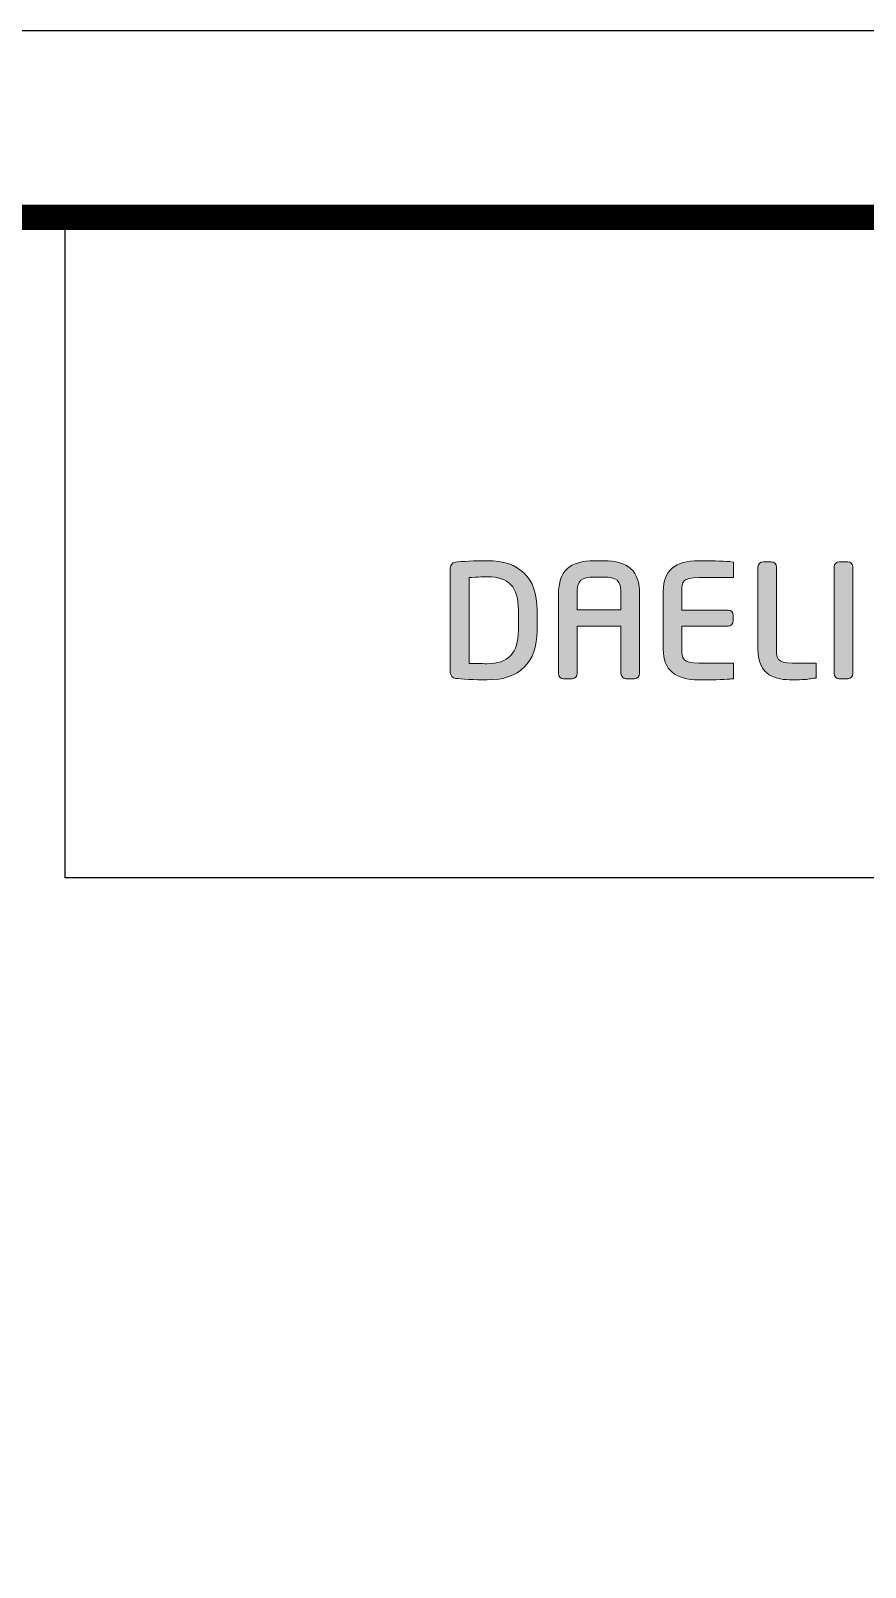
# Model space of a CAD drawing. Extents: x 16296660632 to 16296681112, y -37409619871 to -37409616634.
# Drawn here: x 16296680742.9 to 16296680899.4, y -37409616922.8 to -37409616634.3 of the extents above; entities that cross this region are included whole.
import ezdxf

# ---------------------------------------------------------------- set-up
doc = ezdxf.new("R2010")
doc.units = 0
doc.header["$LTSCALE"] = 10
doc.header["$MEASUREMENT"] = 0
doc.layers.get('0').update_dxf_attribs({"linetype": 'CONTINUOUS'})
doc.layers.add('레이어 1', color=7, linetype='CONTINUOUS', lineweight=0)

msp = doc.modelspace()

# ---------------------------------------------------------------- hatches: boundary and pattern name
at = {"layer": '레이어 1'}
h = msp.add_hatch(color=5, dxfattribs=at)
h.dxf.hatch_style = 2
edge = h.paths.add_edge_path()
edge.add_spline(control_points=[(16296680834.38, -37409616746.94), (16296680834.38, -37409616751.14), (16296680832.47, -37409616753.18), (16296680828.53, -37409616753.18), (16296680828.53, -37409616753.18), (16296680825.83, -37409616753.13), (16296680825.13, -37409616753.12), (16296680825.13, -37409616753.12), (16296680825.13, -37409616737.02), (16296680825.13, -37409616737.02), (16296680826.52, -37409616736.89), (16296680828.51, -37409616736.86), (16296680828.53, -37409616736.86), (16296680832.58, -37409616736.86), (16296680834.38, -37409616738.79), (16296680834.38, -37409616743.1), (16296680834.38, -37409616743.1), (16296680834.38, -37409616746.94), (16296680834.38, -37409616746.94)], knot_values=[0, 0, 0, 0, 1, 1, 1, 2, 2, 2, 3, 3, 3, 4, 4, 4, 5, 5, 5, 6, 6, 6, 6], degree=3, periodic=0)
edge = h.paths.add_edge_path()
edge.add_spline(control_points=[(16296680828.53, -37409616733.84), (16296680826.34, -37409616733.84), (16296680823.5, -37409616733.97), (16296680822.57, -37409616734.12), (16296680821.98, -37409616734.22), (16296680821.61, -37409616734.66), (16296680821.61, -37409616735.23), (16296680821.61, -37409616735.23), (16296680821.61, -37409616754.81), (16296680821.61, -37409616754.81), (16296680821.61, -37409616755.42), (16296680821.99, -37409616755.84), (16296680822.6, -37409616755.92), (16296680823.48, -37409616756.07), (16296680826.31, -37409616756.2), (16296680828.53, -37409616756.2), (16296680834.64, -37409616756.2), (16296680837.87, -37409616753), (16296680837.87, -37409616746.94), (16296680837.87, -37409616746.94), (16296680837.87, -37409616743.1), (16296680837.87, -37409616743.1), (16296680837.87, -37409616737.04), (16296680834.64, -37409616733.84), (16296680828.53, -37409616733.84)], knot_values=[0, 0, 0, 0, 1, 1, 1, 2, 2, 2, 3, 3, 3, 4, 4, 4, 5, 5, 5, 6, 6, 6, 7, 7, 7, 8, 8, 8, 8], degree=3, periodic=0)
h = msp.add_hatch(color=5, dxfattribs=at)
h.dxf.hatch_style = 2
edge = h.paths.add_edge_path()
edge.add_spline(control_points=[(16296680853.62, -37409616743.07), (16296680853.62, -37409616743.07), (16296680845.38, -37409616743.07), (16296680845.38, -37409616743.07), (16296680845.38, -37409616742.77), (16296680845.38, -37409616740.14), (16296680845.38, -37409616740.14), (16296680845.38, -37409616737.39), (16296680846.2, -37409616736.92), (16296680848.65, -37409616736.92), (16296680848.65, -37409616736.92), (16296680850.36, -37409616736.92), (16296680850.36, -37409616736.92), (16296680852.81, -37409616736.92), (16296680853.62, -37409616737.39), (16296680853.62, -37409616740.14), (16296680853.62, -37409616740.14), (16296680853.62, -37409616742.77), (16296680853.62, -37409616743.07)], knot_values=[0, 0, 0, 0, 1, 1, 1, 2, 2, 2, 3, 3, 3, 4, 4, 4, 5, 5, 5, 6, 6, 6, 6], degree=3, periodic=0)
edge = h.paths.add_edge_path()
edge.add_spline(control_points=[(16296680850.36, -37409616733.84), (16296680850.36, -37409616733.84), (16296680848.65, -37409616733.84), (16296680848.65, -37409616733.84), (16296680843.98, -37409616733.84), (16296680841.9, -37409616735.78), (16296680841.9, -37409616740.14), (16296680841.9, -37409616740.14), (16296680841.9, -37409616755.04), (16296680841.9, -37409616755.04), (16296680841.9, -37409616755.56), (16296680842.33, -37409616756), (16296680842.83, -37409616756), (16296680842.83, -37409616756), (16296680844.46, -37409616756), (16296680844.46, -37409616756), (16296680845.04, -37409616756), (16296680845.38, -37409616755.51), (16296680845.38, -37409616755.04), (16296680845.38, -37409616755.04), (16296680845.38, -37409616746.47), (16296680845.38, -37409616746.14), (16296680845.38, -37409616746.14), (16296680853.62, -37409616746.14), (16296680853.62, -37409616746.14), (16296680853.62, -37409616746.47), (16296680853.62, -37409616755.04), (16296680853.62, -37409616755.04), (16296680853.62, -37409616755.57), (16296680854.05, -37409616756), (16296680854.56, -37409616756), (16296680854.56, -37409616756), (16296680856.17, -37409616756), (16296680856.17, -37409616756), (16296680856.74, -37409616756), (16296680857.12, -37409616755.5), (16296680857.12, -37409616755.04), (16296680857.12, -37409616755.04), (16296680857.12, -37409616740.14), (16296680857.12, -37409616740.14), (16296680857.12, -37409616735.78), (16296680855.03, -37409616733.84), (16296680850.36, -37409616733.84)], knot_values=[0, 0, 0, 0, 1, 1, 1, 2, 2, 2, 3, 3, 3, 4, 4, 4, 5, 5, 5, 6, 6, 6, 7, 7, 7, 8, 8, 8, 9, 9, 9, 10, 10, 10, 11, 11, 11, 12, 12, 12, 13, 13, 13, 14, 14, 14, 14], degree=3, periodic=0)
h = msp.add_hatch(color=5, dxfattribs=at)
h.dxf.hatch_style = 2
edge = h.paths.add_edge_path()
edge.add_spline(control_points=[(16296680861.55, -37409616739.53), (16296680861.55, -37409616739.53), (16296680861.55, -37409616750.5), (16296680861.55, -37409616750.5), (16296680861.55, -37409616754.34), (16296680863.74, -37409616756.2), (16296680868.25, -37409616756.2), (16296680870.24, -37409616756.2), (16296680872.95, -37409616756.17), (16296680874.03, -37409616756.07), (16296680874.02, -37409616756.07), (16296680874.56, -37409616756.01), (16296680874.56, -37409616756.01), (16296680874.56, -37409616756.01), (16296680874.71, -37409616756), (16296680874.71, -37409616756), (16296680874.71, -37409616756), (16296680874.71, -37409616753.06), (16296680874.71, -37409616753.06), (16296680874.71, -37409616753.06), (16296680868.27, -37409616753.06), (16296680868.27, -37409616753.06), (16296680865.05, -37409616753.06), (16296680865.05, -37409616752.15), (16296680865.05, -37409616750.5), (16296680865.05, -37409616750.5), (16296680865.05, -37409616746.44), (16296680865.05, -37409616746.12), (16296680865.38, -37409616746.12), (16296680873.71, -37409616746.12), (16296680873.71, -37409616746.12), (16296680874.25, -37409616746.12), (16296680874.69, -37409616745.69), (16296680874.69, -37409616745.15), (16296680874.69, -37409616745.15), (16296680874.69, -37409616744.07), (16296680874.69, -37409616744.07), (16296680874.69, -37409616743.53), (16296680874.25, -37409616743.1), (16296680873.71, -37409616743.1), (16296680873.71, -37409616743.1), (16296680865.38, -37409616743.1), (16296680865.05, -37409616743.1), (16296680865.05, -37409616742.78), (16296680865.05, -37409616739.53), (16296680865.05, -37409616739.53), (16296680865.05, -37409616737.88), (16296680865.05, -37409616736.98), (16296680868.27, -37409616736.98), (16296680868.27, -37409616736.98), (16296680874.71, -37409616737), (16296680874.71, -37409616737), (16296680874.71, -37409616737), (16296680874.71, -37409616734.08), (16296680874.71, -37409616734.08), (16296680874.71, -37409616734.08), (16296680874.03, -37409616734.01), (16296680874.03, -37409616734.01), (16296680872.76, -37409616733.9), (16296680869.86, -37409616733.84), (16296680868.25, -37409616733.84), (16296680863.74, -37409616733.84), (16296680861.55, -37409616735.7), (16296680861.55, -37409616739.53)], knot_values=[0, 0, 0, 0, 1, 1, 1, 2, 2, 2, 3, 3, 3, 4, 4, 4, 5, 5, 5, 6, 6, 6, 7, 7, 7, 8, 8, 8, 9, 9, 9, 10, 10, 10, 11, 11, 11, 12, 12, 12, 13, 13, 13, 14, 14, 14, 15, 15, 15, 16, 16, 16, 17, 17, 17, 18, 18, 18, 19, 19, 19, 20, 20, 20, 21, 21, 21, 21], degree=3, periodic=0)
h = msp.add_hatch(color=5, dxfattribs=at)
h.dxf.hatch_style = 2
edge = h.paths.add_edge_path()
edge.add_spline(control_points=[(16296680880.31, -37409616734.04), (16296680879.77, -37409616734.04), (16296680879.31, -37409616734.48), (16296680879.31, -37409616735.01), (16296680879.31, -37409616735.01), (16296680879.31, -37409616750.5), (16296680879.31, -37409616750.5), (16296680879.31, -37409616755.55), (16296680882.76, -37409616756.2), (16296680885.76, -37409616756.2), (16296680887.96, -37409616756.2), (16296680888.53, -37409616756.11), (16296680889.18, -37409616756), (16296680889.18, -37409616756), (16296680889.56, -37409616755.94), (16296680889.56, -37409616755.94), (16296680889.55, -37409616755.94), (16296680890.06, -37409616755.88), (16296680890.06, -37409616755.88), (16296680890.06, -37409616755.88), (16296680890.21, -37409616755.86), (16296680890.21, -37409616755.86), (16296680890.21, -37409616755.86), (16296680890.21, -37409616753.06), (16296680890.21, -37409616753.06), (16296680890.21, -37409616753.06), (16296680885.79, -37409616753.06), (16296680885.79, -37409616753.06), (16296680882.8, -37409616753.06), (16296680882.8, -37409616751.93), (16296680882.8, -37409616750.84), (16296680882.8, -37409616750.84), (16296680882.8, -37409616735.01), (16296680882.8, -37409616735.01), (16296680882.8, -37409616734.48), (16296680882.35, -37409616734.04), (16296680881.81, -37409616734.04), (16296680881.81, -37409616734.04), (16296680880.31, -37409616734.04), (16296680880.31, -37409616734.04)], knot_values=[0, 0, 0, 0, 1, 1, 1, 2, 2, 2, 3, 3, 3, 4, 4, 4, 5, 5, 5, 6, 6, 6, 7, 7, 7, 8, 8, 8, 9, 9, 9, 10, 10, 10, 11, 11, 11, 12, 12, 12, 13, 13, 13, 13], degree=3, periodic=0)
h = msp.add_hatch(color=5, dxfattribs=at)
h.dxf.hatch_style = 2
edge = h.paths.add_edge_path()
edge.add_spline(control_points=[(16296680894.54, -37409616734.04), (16296680893.95, -37409616734.04), (16296680893.61, -37409616734.52), (16296680893.61, -37409616734.98), (16296680893.61, -37409616734.98), (16296680893.61, -37409616755.04), (16296680893.61, -37409616755.04), (16296680893.61, -37409616755.57), (16296680894.02, -37409616756), (16296680894.54, -37409616756), (16296680894.54, -37409616756), (16296680896.16, -37409616756), (16296680896.16, -37409616756), (16296680896.75, -37409616756), (16296680897.09, -37409616755.51), (16296680897.09, -37409616755.04), (16296680897.09, -37409616755.04), (16296680897.09, -37409616734.98), (16296680897.09, -37409616734.98), (16296680897.09, -37409616734.45), (16296680896.69, -37409616734.04), (16296680896.16, -37409616734.04), (16296680896.16, -37409616734.04), (16296680894.54, -37409616734.04), (16296680894.54, -37409616734.04)], knot_values=[0, 0, 0, 0, 1, 1, 1, 2, 2, 2, 3, 3, 3, 4, 4, 4, 5, 5, 5, 6, 6, 6, 7, 7, 7, 8, 8, 8, 8], degree=3, periodic=0)

# ---------------------------------------------------------------- linework, layer by layer
at = {"color": 5, "ltscale": 0.5}
msp.add_line((16296680749.34, -37409616793.36), (16296680749.34, -37409616669.38), dxfattribs=at)
at = {"color": 5, "ltscale": 40}
msp.add_line((16296681078.5, -37409616793.36), (16296680749.34, -37409616793.36), dxfattribs=at)
at = {"ltscale": 0.5}
msp.add_lwpolyline([(16296679052.27, -37409618143.42), (16296681111.82, -37409618143.42), (16296681111.82, -37409616634.34), (16296679052.27, -37409616634.34)], close=True, dxfattribs=at)
at = {"color": 5, "linetype": 'ByBlock', "lineweight": 200, "const_width": 4.75}
msp.add_lwpolyline([(16296679085.38, -37409618078.8), (16296681078.5, -37409618078.8), (16296681078.5, -37409616669.38), (16296679085.38, -37409616669.38)], close=True, dxfattribs=at)
at = {"layer": '레이어 1', "color": 5}
for points, knots in [([(16296680828.53, -37409616733.84), (16296680826.34, -37409616733.84), (16296680823.5, -37409616733.97), (16296680822.57, -37409616734.12), (16296680821.98, -37409616734.22), (16296680821.61, -37409616734.66), (16296680821.61, -37409616735.23), (16296680821.61, -37409616735.23), (16296680821.61, -37409616754.81), (16296680821.61, -37409616754.81), (16296680821.61, -37409616755.42), (16296680821.99, -37409616755.84), (16296680822.6, -37409616755.92), (16296680823.48, -37409616756.07), (16296680826.31, -37409616756.2), (16296680828.53, -37409616756.2), (16296680834.64, -37409616756.2), (16296680837.87, -37409616753), (16296680837.87, -37409616746.94), (16296680837.87, -37409616746.94), (16296680837.87, -37409616743.1), (16296680837.87, -37409616743.1), (16296680837.87, -37409616737.04), (16296680834.64, -37409616733.84), (16296680828.53, -37409616733.84)], [0, 0, 0, 0, 1, 1, 1, 2, 2, 2, 3, 3, 3, 4, 4, 4, 5, 5, 5, 6, 6, 6, 7, 7, 7, 8, 8, 8, 8]), ([(16296680850.36, -37409616733.84), (16296680850.36, -37409616733.84), (16296680848.65, -37409616733.84), (16296680848.65, -37409616733.84), (16296680843.98, -37409616733.84), (16296680841.9, -37409616735.78), (16296680841.9, -37409616740.14), (16296680841.9, -37409616740.14), (16296680841.9, -37409616755.04), (16296680841.9, -37409616755.04), (16296680841.9, -37409616755.56), (16296680842.33, -37409616756), (16296680842.83, -37409616756), (16296680842.83, -37409616756), (16296680844.46, -37409616756), (16296680844.46, -37409616756), (16296680845.04, -37409616756), (16296680845.38, -37409616755.51), (16296680845.38, -37409616755.04), (16296680845.38, -37409616755.04), (16296680845.38, -37409616746.47), (16296680845.38, -37409616746.14), (16296680845.38, -37409616746.14), (16296680853.62, -37409616746.14), (16296680853.62, -37409616746.14), (16296680853.62, -37409616746.47), (16296680853.62, -37409616755.04), (16296680853.62, -37409616755.04), (16296680853.62, -37409616755.57), (16296680854.05, -37409616756), (16296680854.56, -37409616756), (16296680854.56, -37409616756), (16296680856.17, -37409616756), (16296680856.17, -37409616756), (16296680856.74, -37409616756), (16296680857.12, -37409616755.5), (16296680857.12, -37409616755.04), (16296680857.12, -37409616755.04), (16296680857.12, -37409616740.14), (16296680857.12, -37409616740.14), (16296680857.12, -37409616735.78), (16296680855.03, -37409616733.84), (16296680850.36, -37409616733.84)], [0, 0, 0, 0, 1, 1, 1, 2, 2, 2, 3, 3, 3, 4, 4, 4, 5, 5, 5, 6, 6, 6, 7, 7, 7, 8, 8, 8, 9, 9, 9, 10, 10, 10, 11, 11, 11, 12, 12, 12, 13, 13, 13, 14, 14, 14, 14]), ([(16296680861.55, -37409616739.53), (16296680861.55, -37409616739.53), (16296680861.55, -37409616750.5), (16296680861.55, -37409616750.5), (16296680861.55, -37409616754.34), (16296680863.74, -37409616756.2), (16296680868.25, -37409616756.2), (16296680870.24, -37409616756.2), (16296680872.95, -37409616756.17), (16296680874.03, -37409616756.07), (16296680874.02, -37409616756.07), (16296680874.56, -37409616756.01), (16296680874.56, -37409616756.01), (16296680874.56, -37409616756.01), (16296680874.71, -37409616756), (16296680874.71, -37409616756), (16296680874.71, -37409616756), (16296680874.71, -37409616753.06), (16296680874.71, -37409616753.06), (16296680874.71, -37409616753.06), (16296680868.27, -37409616753.06), (16296680868.27, -37409616753.06), (16296680865.05, -37409616753.06), (16296680865.05, -37409616752.15), (16296680865.05, -37409616750.5), (16296680865.05, -37409616750.5), (16296680865.05, -37409616746.44), (16296680865.05, -37409616746.12), (16296680865.38, -37409616746.12), (16296680873.71, -37409616746.12), (16296680873.71, -37409616746.12), (16296680874.25, -37409616746.12), (16296680874.69, -37409616745.69), (16296680874.69, -37409616745.15), (16296680874.69, -37409616745.15), (16296680874.69, -37409616744.07), (16296680874.69, -37409616744.07), (16296680874.69, -37409616743.53), (16296680874.25, -37409616743.1), (16296680873.71, -37409616743.1), (16296680873.71, -37409616743.1), (16296680865.38, -37409616743.1), (16296680865.05, -37409616743.1), (16296680865.05, -37409616742.78), (16296680865.05, -37409616739.53), (16296680865.05, -37409616739.53), (16296680865.05, -37409616737.88), (16296680865.05, -37409616736.98), (16296680868.27, -37409616736.98), (16296680868.27, -37409616736.98), (16296680874.71, -37409616737), (16296680874.71, -37409616737), (16296680874.71, -37409616737), (16296680874.71, -37409616734.08), (16296680874.71, -37409616734.08), (16296680874.71, -37409616734.08), (16296680874.03, -37409616734.01), (16296680874.03, -37409616734.01), (16296680872.76, -37409616733.9), (16296680869.86, -37409616733.84), (16296680868.25, -37409616733.84), (16296680863.74, -37409616733.84), (16296680861.55, -37409616735.7), (16296680861.55, -37409616739.53)], [0, 0, 0, 0, 1, 1, 1, 2, 2, 2, 3, 3, 3, 4, 4, 4, 5, 5, 5, 6, 6, 6, 7, 7, 7, 8, 8, 8, 9, 9, 9, 10, 10, 10, 11, 11, 11, 12, 12, 12, 13, 13, 13, 14, 14, 14, 15, 15, 15, 16, 16, 16, 17, 17, 17, 18, 18, 18, 19, 19, 19, 20, 20, 20, 21, 21, 21, 21]), ([(16296680880.31, -37409616734.04), (16296680879.77, -37409616734.04), (16296680879.31, -37409616734.48), (16296680879.31, -37409616735.01), (16296680879.31, -37409616735.01), (16296680879.31, -37409616750.5), (16296680879.31, -37409616750.5), (16296680879.31, -37409616755.55), (16296680882.76, -37409616756.2), (16296680885.76, -37409616756.2), (16296680887.96, -37409616756.2), (16296680888.53, -37409616756.11), (16296680889.18, -37409616756), (16296680889.18, -37409616756), (16296680889.56, -37409616755.94), (16296680889.56, -37409616755.94), (16296680889.55, -37409616755.94), (16296680890.06, -37409616755.88), (16296680890.06, -37409616755.88), (16296680890.06, -37409616755.88), (16296680890.21, -37409616755.86), (16296680890.21, -37409616755.86), (16296680890.21, -37409616755.86), (16296680890.21, -37409616753.06), (16296680890.21, -37409616753.06), (16296680890.21, -37409616753.06), (16296680885.79, -37409616753.06), (16296680885.79, -37409616753.06), (16296680882.8, -37409616753.06), (16296680882.8, -37409616751.93), (16296680882.8, -37409616750.84), (16296680882.8, -37409616750.84), (16296680882.8, -37409616735.01), (16296680882.8, -37409616735.01), (16296680882.8, -37409616734.48), (16296680882.35, -37409616734.04), (16296680881.81, -37409616734.04), (16296680881.81, -37409616734.04), (16296680880.31, -37409616734.04), (16296680880.31, -37409616734.04)], [0, 0, 0, 0, 1, 1, 1, 2, 2, 2, 3, 3, 3, 4, 4, 4, 5, 5, 5, 6, 6, 6, 7, 7, 7, 8, 8, 8, 9, 9, 9, 10, 10, 10, 11, 11, 11, 12, 12, 12, 13, 13, 13, 13]), ([(16296680894.54, -37409616734.04), (16296680893.95, -37409616734.04), (16296680893.61, -37409616734.52), (16296680893.61, -37409616734.98), (16296680893.61, -37409616734.98), (16296680893.61, -37409616755.04), (16296680893.61, -37409616755.04), (16296680893.61, -37409616755.57), (16296680894.02, -37409616756), (16296680894.54, -37409616756), (16296680894.54, -37409616756), (16296680896.16, -37409616756), (16296680896.16, -37409616756), (16296680896.75, -37409616756), (16296680897.09, -37409616755.51), (16296680897.09, -37409616755.04), (16296680897.09, -37409616755.04), (16296680897.09, -37409616734.98), (16296680897.09, -37409616734.98), (16296680897.09, -37409616734.45), (16296680896.69, -37409616734.04), (16296680896.16, -37409616734.04), (16296680896.16, -37409616734.04), (16296680894.54, -37409616734.04), (16296680894.54, -37409616734.04)], [0, 0, 0, 0, 1, 1, 1, 2, 2, 2, 3, 3, 3, 4, 4, 4, 5, 5, 5, 6, 6, 6, 7, 7, 7, 8, 8, 8, 8]), ([(16296680834.38, -37409616746.94), (16296680834.38, -37409616751.14), (16296680832.47, -37409616753.18), (16296680828.53, -37409616753.18), (16296680828.53, -37409616753.18), (16296680825.83, -37409616753.13), (16296680825.13, -37409616753.12), (16296680825.13, -37409616753.12), (16296680825.13, -37409616737.02), (16296680825.13, -37409616737.02), (16296680826.52, -37409616736.89), (16296680828.51, -37409616736.86), (16296680828.53, -37409616736.86), (16296680832.58, -37409616736.86), (16296680834.38, -37409616738.79), (16296680834.38, -37409616743.1), (16296680834.38, -37409616743.1), (16296680834.38, -37409616746.94), (16296680834.38, -37409616746.94)], [0, 0, 0, 0, 1, 1, 1, 2, 2, 2, 3, 3, 3, 4, 4, 4, 5, 5, 5, 6, 6, 6, 6]), ([(16296680853.62, -37409616743.07), (16296680853.62, -37409616743.07), (16296680845.38, -37409616743.07), (16296680845.38, -37409616743.07), (16296680845.38, -37409616742.77), (16296680845.38, -37409616740.14), (16296680845.38, -37409616740.14), (16296680845.38, -37409616737.39), (16296680846.2, -37409616736.92), (16296680848.65, -37409616736.92), (16296680848.65, -37409616736.92), (16296680850.36, -37409616736.92), (16296680850.36, -37409616736.92), (16296680852.81, -37409616736.92), (16296680853.62, -37409616737.39), (16296680853.62, -37409616740.14), (16296680853.62, -37409616740.14), (16296680853.62, -37409616742.77), (16296680853.62, -37409616743.07)], [0, 0, 0, 0, 1, 1, 1, 2, 2, 2, 3, 3, 3, 4, 4, 4, 5, 5, 5, 6, 6, 6, 6])]:
    msp.add_open_spline(points, degree=3, knots=knots, dxfattribs=at)

doc.saveas('drawing.dxf')
